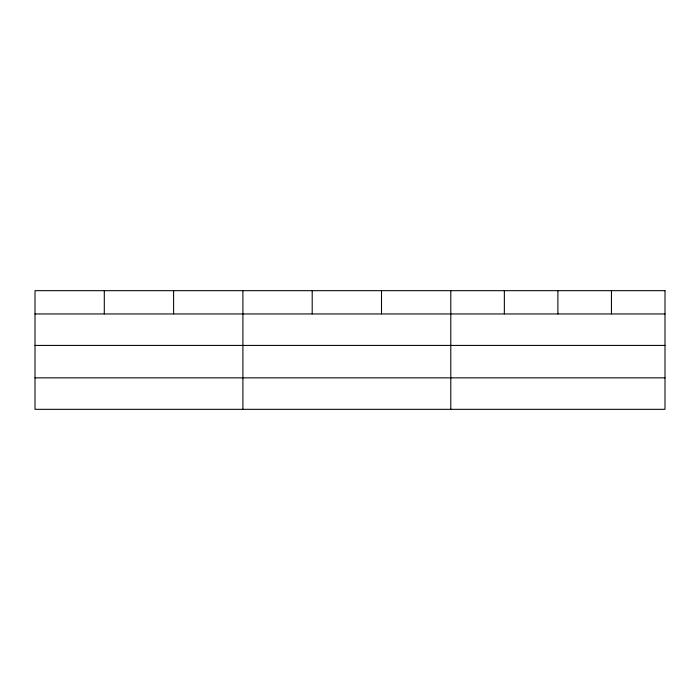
<?xml version="1.0" encoding="UTF-8"?>
<svg xmlns="http://www.w3.org/2000/svg" width="700" height="700" viewBox="0 0 700 700"><rect width="100%" height="100%" fill="white"/><g stroke="black" fill="none" stroke-linecap="round" stroke-linejoin="round"><path stroke-width="1.05" d="M35 313.95L665 313.95M35 345.424L665 345.424M35 377.851L665 377.851M611.45 290.675L611.45 313.95M557.9 290.675L557.9 313.95M504.35 290.675L504.35 313.95M450.8 290.675L450.8 409.325M381.5 290.675L381.5 313.95M312.2 290.675L312.2 313.95M242.9 290.675L242.9 409.325M173.6 290.675L173.6 313.95M104.3 290.675L104.3 313.95M665 290.675L35 290.675L35 409.325L665 409.325L665 290.675"/></g></svg>
